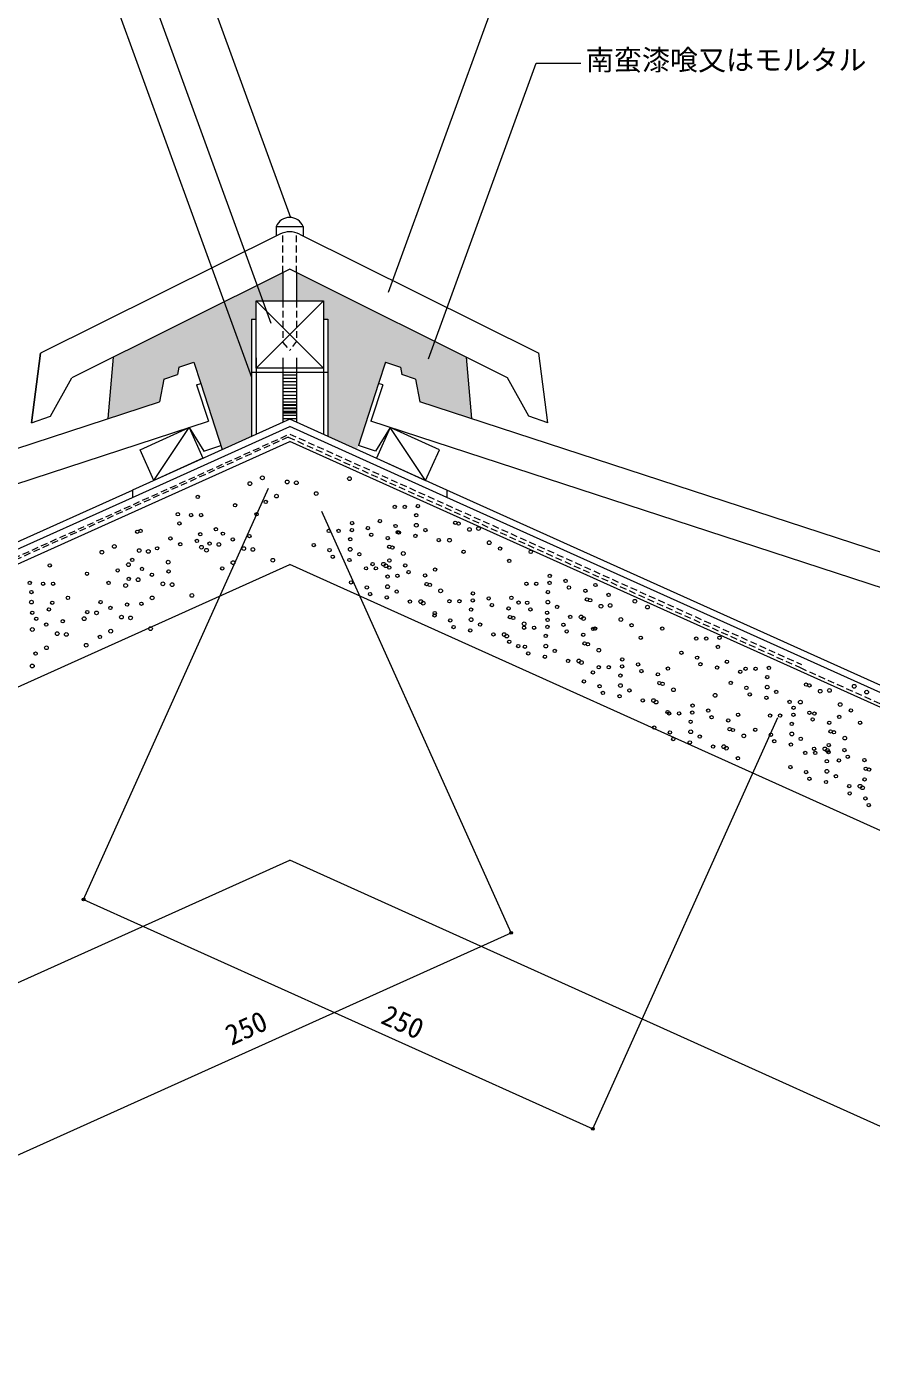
# Model space of a CAD drawing. Units: millimetres, scale not verified. Extents: x -198 to 202, y -140 to 130.
# Drawn here: x -29.1 to 46.2, y -49.6 to 68 of the extents above; entities that cross this region are included whole.
import ezdxf
from ezdxf.enums import TextEntityAlignment as Align

# ---------------------------------------------------------------- set-up
doc = ezdxf.new("R2010")
doc.units = ezdxf.units.MM
doc.header["$LTSCALE"] = 0.5
doc.header["$PDMODE"] = 32
doc.header["$PDSIZE"] = 0.25
doc.linetypes.add('DASHED1', pattern=[1.8, 1.2, -0.6])
for name, color, linetype, lineweight in [('1-0', 7, 'Continuous', 18), ('1-1', 7, 'Continuous', 18), ('1-2', 3, 'Continuous', 18), ('1-3', 7, 'Continuous', 18), ('1-5', 8, 'Continuous', 18)]:
    doc.layers.add(name, color=color, linetype=linetype, lineweight=lineweight)
doc.styles.add('ＭＳ ゴシック', font='')
doc.styles.get('ＭＳ ゴシック').set_extended_font_data('MS Gothic')

msp = doc.modelspace()

# ---------------------------------------------------------------- linework, layer by layer
at = {"layer": '1-0', "color": 3}
for p, q in [((-6.5506, 49.519), (-27.8757, 38.9205)), ((-4.8008, 49.519), (16.5243, 38.9205)), ((-5.6757, 46.386), (-25.0794, 36.7223)), ((13.7281, 36.7223), (-5.6757, 46.386)), ((-27.8757, 38.9205), (-28.6757, 32.7205)), ((-28.6757, 32.7205), (-27.8757, 38.9205)), ((17.3243, 32.7205), (16.5243, 38.9205)), ((-15.5442, 37.6731), (-14.2132, 38.1073)), ((2.8618, 38.1073), (4.1928, 37.6731)), ((15.6273, 33.3205), (13.7281, 36.7223)), ((17.3243, 32.7205), (15.6273, 33.3205))]:
    msp.add_line(p, q, dxfattribs=at)
at = {"layer": '1-0'}
for p, q in [((-5.6757, 32.3731), (-5.6757, 32.3731)), ((-5.6757, 32.3731), (-5.6757, 32.3731)), ((-187.8448, -50.9189), (-5.6757, 31.0572)), ((176.4934, -50.9189), (-5.6757, 31.0572)), ((-187.8448, -48.9451), (-19.6757, 26.731)), ((-187.8448, -49.603), (-19.6757, 26.0731)), ((176.4934, -48.9451), (8.3243, 26.731)), ((176.4934, -49.603), (8.3243, 26.0731)), ((-183.7411, -60.0381), (-5.6757, 20.0913)), ((172.3898, -60.0381), (-5.6757, 20.0913)), ((-173.8924, -81.9243), (-5.6757, -6.2268)), ((38.8524, -26.2644), (-5.6757, -6.2268))]:
    msp.add_line(p, q, dxfattribs=at)
at = {"layer": '1-0', "linetype": 'DASHED1'}
msp.add_line((-5.7988, 31.4416), (-51.3948, 10.9233), dxfattribs=at)
at = {"layer": '1-0', "color": 3}
msp.add_lwpolyline([(-28.6757, 32.7205), (-26.9786, 33.3205), (-25.0794, 36.7223)], dxfattribs=at)
at = {"layer": '1-0', "linetype": 'DASHED1'}
for points in [[(-187.8448, -50.261), (-5.6757, 31.7151), (39.9204, 11.1969)], [(-5.7988, 31.4416), (39.7973, 10.9233), (176.3162, -50.5102)]]:
    msp.add_lwpolyline(points, dxfattribs=at)
at = {"layer": '1-0'}
msp.add_lwpolyline([(162.541, -81.9243), (40.4339, -26.9761), (38.8524, -26.2644)], dxfattribs=at)
for centre, radius in [((-9.2158, 27.3004), 0.1651), ((-8.1082, 27.8173), 0.1651), ((-5.8932, 27.4481), 0.1651), ((-5.0809, 27.3742), 0.1651), ((-0.3554, 27.7434), 0.1651), ((-13.8675, 26.119), 0.1477), ((-6.853, 26.1929), 0.1651), ((-3.3089, 26.4144), 0.1651), ((-15.6396, 24.5684), 0.1477), ((-10.5449, 25.3807), 0.1477), ((-8.6251, 24.5684), 0.1477), ((-7.8129, 25.676), 0.1477), ((3.6859, 25.2272), 0.1477), ((4.572, 25.2272), 0.1477), ((5.7533, 25.301), 0.1477), ((-15.4919, 23.7562), 0.1477), ((-14.4582, 24.4946), 0.1477), ((-13.5722, 24.4946), 0.1477), ((-0.1131, 23.7841), 0.1477), ((2.3569, 23.9719), 0.1477), ((3.7598, 23.5289), 0.1477), ((5.6085, 23.5923), 0.1651), ((5.6057, 24.4888), 0.1477), ((9.076, 23.8243), 0.1477), ((9.3714, 23.7504), 0.1477), ((-19.2576, 23.0179), 0.1477), ((-18.9622, 23.0917), 0.1477), ((-16.3041, 22.4272), 0.1477), ((-13.9414, 22.2057), 0.1477), ((-13.646, 22.7964), 0.1477), ((-12.2431, 23.2394), 0.1477), ((-11.6271, 22.8467), 0.1477), ((-10.7411, 22.3298), 0.1477), ((-9.2643, 22.6252), 0.1477), ((-2.2026, 23.0859), 0.1477), ((-1.3166, 23.0859), 0.1477), ((-0.2829, 22.3475), 0.1477), ((-0.1352, 23.1597), 0.1477), ((1.2898, 23.3411), 0.1477), ((1.5851, 22.7504), 0.1477), ((3.0618, 22.455), 0.1477), ((3.9479, 22.9719), 0.1477), ((4.0551, 22.9382), 0.1477), ((5.5318, 22.6429), 0.1477), ((6.4179, 23.1597), 0.1477), ((7.5993, 22.2737), 0.1477), ((8.5619, 22.2633), 0.1651), ((10.334, 23.2231), 0.1651), ((11.1462, 23.297), 0.1651), ((-22.4017, 21.1958), 0.1651), ((-21.2941, 21.7127), 0.1651), ((-19.079, 21.3435), 0.1651), ((-18.2668, 21.2697), 0.1651), ((-17.4855, 21.5411), 0.1477), ((-15.4181, 21.9103), 0.1477), ((-13.5413, 21.6389), 0.1651), ((-13.0852, 21.3711), 0.1651), ((-12.8085, 21.9606), 0.1477), ((-11.9776, 21.888), 0.1651), ((-9.7625, 21.5188), 0.1651), ((-8.9503, 21.445), 0.1651), ((-3.5317, 21.8306), 0.1477), ((-2.1288, 21.3876), 0.1477), ((-0.2801, 21.451), 0.1651), ((3.1875, 21.683), 0.1477), ((3.4828, 21.6091), 0.1477), ((4.4455, 21.0818), 0.1651), ((9.8144, 21.24), 0.1477), ((12.1061, 22.0418), 0.1651), ((13.066, 21.5249), 0.1477), ((15.7979, 21.2296), 0.1477), ((-27.0534, 20.0144), 0.1477), ((-20.0389, 20.0883), 0.1651), ((-19.7006, 20.5074), 0.1477), ((-16.4947, 20.3098), 0.1651), ((-10.7224, 20.2636), 0.1651), ((-7.1782, 20.4851), 0.1651), ((-1.8334, 20.7969), 0.1477), ((-0.3567, 20.5016), 0.1477), ((0.5293, 21.0184), 0.1477), ((1.7107, 20.1324), 0.1477), ((2.6734, 20.122), 0.1651), ((2.8943, 19.9859), 0.1651), ((3.2131, 20.4579), 0.1477), ((4.616, 20.0149), 0.1477), ((13.8782, 20.4173), 0.1477), ((-23.7307, 19.2761), 0.1477), ((-20.9988, 19.5714), 0.1477), ((-20.0119, 18.8207), 0.1477), ((-19.181, 18.7481), 0.1651), ((-18.8305, 19.7067), 0.1477), ((-17.9444, 19.1899), 0.1477), ((-16.4677, 19.4852), 0.1477), ((-11.6823, 19.7467), 0.1477), ((1.1236, 19.7597), 0.1477), ((2.0096, 19.7597), 0.1477), ((3.0433, 19.0213), 0.1477), ((3.191, 19.8335), 0.1477), ((3.9258, 19.0987), 0.1477), ((4.9113, 19.4242), 0.1477), ((6.388, 19.1288), 0.1477), ((7.2741, 19.6457), 0.1477), ((17.4962, 19.0883), 0.1477), ((-28.8255, 18.4639), 0.1477), ((-28.6778, 17.6517), 0.1477), ((-27.6441, 18.39), 0.1477), ((-26.758, 18.39), 0.1477), ((-21.811, 18.4639), 0.1477), ((-20.2886, 18.2312), 0.1651), ((-16.9659, 18.3789), 0.1651), ((-16.1537, 18.3051), 0.1651), ((-0.2055, 18.5044), 0.1477), ((1.1974, 18.0614), 0.1477), ((3.0461, 18.1248), 0.1651), ((3.8555, 17.6922), 0.1477), ((6.5137, 18.3568), 0.1477), ((6.809, 18.2829), 0.1477), ((7.7716, 17.7556), 0.1651), ((10.6481, 17.523), 0.1477), ((15.4067, 18.39), 0.1477), ((16.2927, 18.39), 0.1477), ((17.3264, 17.6517), 0.1477), ((17.4741, 18.4639), 0.1477), ((18.8991, 18.6453), 0.1477), ((19.1944, 18.0546), 0.1477), ((20.6711, 17.7592), 0.1477), ((21.5572, 18.2761), 0.1477), ((-28.6806, 16.7552), 0.1651), ((-26.8319, 16.6918), 0.1477), ((-25.429, 17.1348), 0.1477), ((-22.5245, 16.7515), 0.1477), ((-20.1618, 16.53), 0.1477), ((-18.8856, 16.6068), 0.1477), ((-17.9258, 17.1237), 0.1651), ((-14.3816, 17.3452), 0.1651), ((1.4928, 17.4707), 0.1477), ((2.9695, 17.1754), 0.1477), ((5.0369, 16.8062), 0.1477), ((5.9996, 16.7958), 0.1651), ((6.2205, 16.6597), 0.1651), ((8.5586, 16.8248), 0.1477), ((9.4447, 16.8248), 0.1477), ((10.626, 16.8986), 0.1477), ((12.051, 17.08), 0.1477), ((12.3464, 16.4893), 0.1477), ((14.0776, 17.1348), 0.1477), ((14.7091, 16.7108), 0.1477), ((15.4805, 16.6918), 0.1477), ((17.3292, 16.7552), 0.1651), ((18.1386, 16.3226), 0.1477), ((20.7968, 16.9871), 0.1477), ((21.0921, 16.9133), 0.1477), ((22.0548, 16.386), 0.1651), ((22.7386, 17.39), 0.1477), ((22.867, 16.4599), 0.1651), ((25.0821, 16.829), 0.1651), ((26.1896, 16.3122), 0.1651), ((-28.6039, 15.8058), 0.1477), ((-28.2503, 15.2739), 0.1477), ((-27.1272, 16.1011), 0.1477), ((-23.9826, 15.276), 0.1651), ((-23.7059, 15.8655), 0.1477), ((-22.875, 15.7928), 0.1651), ((-21.6385, 16.2346), 0.1477), ((-20.6599, 15.4236), 0.1651), ((-19.8477, 15.3498), 0.1651), ((7.2295, 15.5695), 0.1477), ((7.252, 15.7725), 0.1477), ((10.4812, 15.1899), 0.1651), ((10.4784, 16.0864), 0.1477), ((13.8231, 16.1939), 0.1477), ((13.9487, 15.4219), 0.1477), ((14.244, 15.348), 0.1477), ((15.7759, 16.1011), 0.1477), ((17.2526, 15.8058), 0.1477), ((17.3005, 15.1751), 0.1477), ((19.32, 15.4366), 0.1477), ((20.2827, 15.4262), 0.1651), ((20.5036, 15.2901), 0.1651), ((23.8268, 15.2047), 0.1651), ((-28.6008, 14.3152), 0.1651), ((-27.3643, 14.757), 0.1477), ((-25.8875, 15.0524), 0.1477), ((-21.6198, 14.1684), 0.1651), ((-18.0757, 14.3899), 0.1651), ((8.6325, 15.1265), 0.1477), ((8.9278, 14.5358), 0.1477), ((10.4045, 14.2405), 0.1477), ((11.2906, 14.7573), 0.1477), ((15.2067, 14.8207), 0.1651), ((15.211, 14.4769), 0.1477), ((16.0971, 14.4769), 0.1477), ((17.2785, 14.5507), 0.1477), ((18.7034, 14.7321), 0.1477), ((18.9988, 14.1414), 0.1477), ((21.3615, 14.3629), 0.1477), ((21.5351, 14.4029), 0.1477), ((24.7867, 14.6878), 0.1477), ((27.5187, 14.3924), 0.1477), ((-26.3857, 13.946), 0.1651), ((-25.5735, 13.8722), 0.1651), ((-23.8014, 12.9123), 0.1651), ((-22.5797, 13.6516), 0.1477), ((12.472, 13.8713), 0.1477), ((13.4346, 13.8609), 0.1651), ((13.6555, 13.7248), 0.1651), ((13.882, 13.2216), 0.1477), ((14.6871, 12.8376), 0.1477), ((17.1336, 12.842), 0.1651), ((17.1308, 13.7385), 0.1477), ((20.4755, 13.846), 0.1477), ((20.6011, 13.074), 0.1477), ((20.8965, 13.0001), 0.1477), ((25.5989, 13.5802), 0.1477), ((30.546, 13.5064), 0.1477), ((31.432, 13.5064), 0.1477), ((32.6134, 13.5802), 0.1477), ((-28.3055, 12.174), 0.1477), ((-27.3456, 12.6908), 0.1651), ((15.2849, 12.7786), 0.1477), ((15.5802, 12.1879), 0.1477), ((17.0569, 11.8926), 0.1477), ((17.943, 12.4094), 0.1477), ((21.8591, 12.4728), 0.1651), ((23.9529, 11.6532), 0.1477), ((29.2169, 12.2512), 0.1477), ((30.6198, 11.8082), 0.1477), ((32.4657, 12.768), 0.1477), ((-28.6037, 11.0653), 0.1651), ((19.1244, 11.5234), 0.1477), ((20.087, 11.513), 0.1651), ((20.3079, 11.3769), 0.1651), ((21.3395, 10.4897), 0.1477), ((21.8634, 10.955), 0.1477), ((22.7495, 10.955), 0.1477), ((23.9308, 11.0288), 0.1477), ((25.3558, 11.2102), 0.1477), ((25.6512, 10.6195), 0.1477), ((28.0139, 10.841), 0.1477), ((30.9152, 11.2175), 0.1477), ((32.3919, 10.9221), 0.1477), ((33.2779, 11.439), 0.1477), ((34.4593, 10.5529), 0.1477), ((34.9413, 10.8204), 0.1477), ((35.8273, 10.8204), 0.1477), ((37.0087, 10.8942), 0.1477), ((20.5344, 9.6998), 0.1477), ((23.786, 9.3202), 0.1651), ((23.7832, 10.2166), 0.1477), ((27.1279, 10.3242), 0.1477), ((27.2535, 9.5521), 0.1477), ((27.5489, 9.4783), 0.1477), ((33.6122, 9.5652), 0.1477), ((36.861, 10.082), 0.1477), ((40.3314, 9.4175), 0.1477), ((40.6267, 9.3437), 0.1477), ((44.6167, 9.2594), 0.1651), ((21.9373, 9.2568), 0.1477), ((22.2326, 8.6661), 0.1477), ((23.7093, 8.3707), 0.1477), ((24.5954, 8.8876), 0.1477), ((28.5115, 8.951), 0.1651), ((32.2243, 8.453), 0.1651), ((35.0151, 9.1221), 0.1477), ((35.3105, 8.5314), 0.1477), ((36.7872, 8.2361), 0.1477), ((36.8638, 9.1856), 0.1651), ((37.6732, 8.753), 0.1477), ((41.5894, 8.8164), 0.1651), ((42.4016, 8.8902), 0.1651), ((45.7242, 8.7425), 0.1651), ((25.7768, 8.0015), 0.1477), ((26.7394, 7.9911), 0.1651), ((26.9603, 7.8551), 0.1651), ((27.9919, 6.9678), 0.1477), ((30.1919, 6.92), 0.1477), ((30.214, 7.5444), 0.1477), ((31.6169, 7.1014), 0.1477), ((38.8546, 7.8669), 0.1477), ((39.2143, 7.3487), 0.1477), ((39.8173, 7.8565), 0.1651), ((43.3615, 7.635), 0.1651), ((44.3213, 7.1181), 0.1477), ((28.1245, 6.8462), 0.1477), ((29.0106, 6.8462), 0.1477), ((30.0443, 6.1078), 0.1477), ((31.9123, 6.5107), 0.1477), ((33.389, 6.2153), 0.1477), ((34.275, 6.7322), 0.1477), ((37.1248, 6.6505), 0.1477), ((38.0109, 6.6505), 0.1477), ((39.0446, 5.9121), 0.1477), ((39.1922, 6.7243), 0.1477), ((40.6172, 6.9057), 0.1477), ((40.9126, 6.315), 0.1477), ((41.0697, 6.8332), 0.1477), ((42.3893, 6.0197), 0.1477), ((43.2753, 6.5365), 0.1477), ((45.1335, 6.0106), 0.1477), ((26.7955, 5.5909), 0.1477), ((28.1984, 5.1479), 0.1477), ((28.4937, 4.5572), 0.1477), ((30.0471, 5.2113), 0.1651), ((30.8565, 4.7787), 0.1477), ((33.5146, 5.4433), 0.1477), ((33.81, 5.3694), 0.1477), ((34.7726, 4.8421), 0.1651), ((35.7958, 5.3953), 0.1477), ((37.1987, 4.9523), 0.1477), ((39.0474, 5.0157), 0.1651), ((39.8568, 4.5831), 0.1477), ((42.5149, 5.2476), 0.1477), ((42.8103, 5.1738), 0.1477), ((43.7729, 4.6465), 0.1651), ((29.9704, 4.2619), 0.1477), ((32.0379, 3.8927), 0.1477), ((33.0005, 3.8823), 0.1651), ((33.2214, 3.7462), 0.1651), ((37.494, 4.3616), 0.1477), ((38.9707, 4.0662), 0.1477), ((41.0382, 3.697), 0.1477), ((42.0008, 3.6866), 0.1651), ((42.2217, 3.5506), 0.1651), ((42.3228, 3.3981), 0.1477), ((42.3449, 4.0225), 0.1477), ((43.7478, 3.5795), 0.1477), ((34.253, 2.859), 0.1477), ((40.2554, 3.3243), 0.1477), ((41.1414, 3.3243), 0.1477), ((42.1751, 2.5859), 0.1477), ((43.2533, 2.6633), 0.1477), ((44.0431, 2.9888), 0.1477), ((45.5198, 2.6935), 0.1477), ((38.9263, 2.0691), 0.1477), ((40.3292, 1.6261), 0.1477), ((40.6246, 1.0354), 0.1477), ((42.1779, 1.6895), 0.1651), ((42.9873, 1.2569), 0.1477), ((45.6455, 1.9214), 0.1477), ((45.9408, 1.8476), 0.1477), ((42.1013, 0.74), 0.1477), ((44.1687, 0.3708), 0.1477), ((45.1314, 0.3604), 0.1651), ((45.3523, 0.2244), 0.1651), ((45.5382, 0.9764), 0.1477), ((44.2091, -0.2788), 0.1477), ((45.612, -0.7218), 0.1477), ((45.9074, -1.3125), 0.1477)]:
    msp.add_circle(centre, radius, dxfattribs=at)
at = {"layer": '1-0', "color": 3}
msp.add_arc((-5.6757, 47.7205), 2, 64.05789, 115.94211, dxfattribs=at)
at = {"layer": '1-1'}
for p, q in [((-6.8757, 50.1783), (-4.4757, 50.1783)), ((-6.8757, 50.1783), (-6.8757, 49.3574)), ((-4.4757, 50.1783), (-4.4757, 49.3574)), ((-6.2757, 46.0872), (-6.2757, 43.5817)), ((-5.0757, 46.0872), (-5.0757, 43.5817)), ((-8.6757, 43.5817), (-2.6757, 37.5817)), ((-2.6757, 43.5817), (-8.6757, 37.5817)), ((-9.0757, 41.9485), (-9.0757, 37.1817)), ((-9.0757, 41.9485), (-8.6757, 41.9485)), ((-2.6757, 41.9485), (-2.2757, 41.9485)), ((-2.2757, 41.9485), (-2.2757, 37.1817)), ((-9.0757, 38.8892), (-9.0757, 31.5011)), ((-2.2757, 38.8892), (-2.2757, 31.501)), ((-8.6757, 38.4892), (-8.6757, 31.6811)), ((-6.2757, 38.4892), (-6.2757, 32.7611)), ((-5.0757, 38.4892), (-5.0757, 32.761)), ((-2.6757, 38.4892), (-2.6757, 31.681)), ((-2.2757, 37.1817), (-9.0757, 37.1817)), ((-6.2757, 37.1817), (-6.2757, 33.6064)), ((-6.2757, 36.9892), (-5.0757, 36.9892)), ((-6.2757, 36.6892), (-5.0757, 36.6892)), ((-5.0757, 37.1817), (-5.0757, 33.6064)), ((-6.2757, 36.3893), (-5.0757, 36.3893)), ((-6.2757, 36.0893), (-5.0757, 36.0893)), ((-6.2757, 35.7893), (-5.0757, 35.7893)), ((-6.2757, 35.4893), (-5.0757, 35.4893)), ((-6.2757, 35.1893), (-5.0757, 35.1893)), ((-6.2757, 34.8893), (-5.0757, 34.8893)), ((-6.2757, 34.5893), (-5.0757, 34.5893)), ((-6.2757, 34.3473), (-5.0757, 34.3473)), ((-6.2757, 34.2893), (-5.0757, 34.2893)), ((-6.2757, 34.0473), (-5.0757, 34.0473)), ((-6.2757, 33.9893), (-5.0757, 33.9893)), ((-6.2757, 33.7473), (-5.0757, 33.7473)), ((-6.2757, 33.6893), (-5.0757, 33.6893)), ((-6.2757, 33.6064), (-5.0757, 33.6064)), ((-6.2757, 33.3893), (-5.0757, 33.3893)), ((-6.2757, 33.0893), (-5.0757, 33.0893)), ((-17.7764, 27.5857), (-14.6303, 32.2912)), ((6.4251, 27.5857), (3.2789, 32.2912))]:
    msp.add_line(p, q, dxfattribs=at)
at = {"layer": '1-1', "linetype": 'DASHED1'}
for p, q in [((-6.2757, 46.0872), (-6.2757, 49.6171)), ((-5.0757, 46.0872), (-5.0757, 49.5666)), ((-5.0757, 43.5817), (-5.0757, 39.9817)), ((-5.0757, 39.9817), (-5.6757, 39.1635))]:
    msp.add_line(p, q, dxfattribs=at)
at = {"layer": '1-1', "color": 2}
for p, q in [((-5.6757, 33.031), (-19.6757, 26.731)), ((8.3243, 26.731), (-5.6757, 33.031)), ((-19.6757, 26.0731), (-5.6757, 32.3731)), ((8.3243, 26.0731), (-5.6757, 32.3731)), ((-19.6757, 26.731), (-19.6757, 26.0731)), ((8.3243, 26.731), (8.3243, 26.0731))]:
    msp.add_line(p, q, dxfattribs=at)
at = {"layer": '1-1'}
for points in [[(-8.6757, 37.5817), (-8.6757, 43.5817), (-2.6757, 43.5817), (-2.6757, 37.5817)], [(-17.7764, 27.5857), (-19.0075, 30.3215), (-14.6303, 32.2912), (-13.3992, 29.5555)], [(6.4251, 27.5857), (7.6562, 30.3215), (3.2789, 32.2912), (2.0479, 29.5555)]]:
    msp.add_lwpolyline(points, close=True, dxfattribs=at)
at = {"layer": '1-1', "linetype": 'DASHED1'}
msp.add_lwpolyline([(-6.2757, 43.5817), (-6.2757, 39.8749), (-5.6757, 39.1635)], dxfattribs=at)
at = {"layer": '1-1'}
msp.add_lwpolyline([(7.6562, 30.3215), (3.2789, 32.2912), (2.0479, 29.5555)], dxfattribs=at)
msp.add_arc((-5.6757, 49.7147), 1.2864, 21.12288, 158.87712, dxfattribs=at)
at = {"layer": '1-2'}
for p, q in [((-15.5442, 37.6731), (-15.6657, 37.0024)), ((-14.2132, 38.1073), (-13.593, 36.2058)), ((2.8618, 38.1073), (2.2417, 36.2058)), ((2.8618, 38.1073), (2.2417, 36.2058)), ((4.1928, 37.6731), (4.3144, 37.0024)), ((4.1928, 37.6731), (4.3144, 37.0024)), ((-16.8792, 36.6066), (-17.2718, 34.5852)), ((-16.8792, 36.6066), (-15.6657, 37.0024)), ((5.5279, 36.6066), (4.3144, 37.0024)), ((5.5279, 36.6066), (4.3144, 37.0024)), ((5.5279, 36.6066), (5.9204, 34.5852)), ((5.5279, 36.6066), (5.9204, 34.5852)), ((-13.9733, 36.0818), (-13.593, 36.2058)), ((-13.9733, 36.0818), (-12.919, 32.8494)), ((2.622, 36.0818), (1.5677, 32.8494)), ((2.622, 36.0818), (1.5677, 32.8494)), ((2.622, 36.0818), (2.2417, 36.2058)), ((2.622, 36.0818), (2.2417, 36.2058)), ((-76.2158, 15.3601), (-17.2718, 34.5852)), ((64.8645, 15.3601), (5.9204, 34.5852)), ((-75.8088, 12.3373), (-12.919, 32.8494)), ((64.4574, 12.3373), (1.5677, 32.8494))]:
    msp.add_line(p, q, dxfattribs=at)
at = {"layer": '1-2', "color": 7}
for p, q in [((-14.2132, 38.1073), (-13.593, 36.2058)), ((2.8618, 38.1073), (2.2417, 36.2058)), ((2.8618, 38.1073), (2.2417, 36.2058)), ((-13.593, 36.2058), (-11.6768, 30.3306)), ((2.2417, 36.2058), (0.4432, 30.6917)), ((2.2417, 36.2058), (0.4432, 30.6917)), ((-24.0287, -9.7272), (-7.5539, 26.8834)), ((14.0571, -12.6826), (-2.8239, 24.8307)), ((21.3212, -30.1347), (37.796, 6.476)), ((-24.0287, -9.7272), (21.3212, -30.1347)), ((-31.539, -33.2009), (14.0571, -12.6826))]:
    msp.add_line(p, q, dxfattribs=at)
for points in [[(-14.6303, 32.2912), (-13.3157, 30.1956), (-11.7946, 30.6917)], [(3.2789, 32.2912), (1.9643, 30.1956), (0.4432, 30.6917)], [(3.2789, 32.2912), (1.9643, 30.1956), (0.4432, 30.6917)]]:
    msp.add_lwpolyline(points, dxfattribs=at)
for p in [(-24.0287, -9.7272), (14.0571, -12.6826), (21.3212, -30.1347)]:
    msp.add_point(p, dxfattribs=at)
at = {"layer": '1-3'}
for p, q in [((-5.575, 50.9551), (-23.2729, 99.5796)), ((-7.3163, 41.5519), (-22.7139, 83.8562)), ((3.1317, 44.338), (16.9725, 82.3652)), ((-9.0577, 36.7349), (-22.1454, 72.6931))]:
    msp.add_line(p, q, dxfattribs=at)
msp.add_lwpolyline([(6.6783, 38.3971), (16.2674, 64.7431), (20.2676, 64.7431)], dxfattribs=at)
at = {"layer": '1-5', "color": 7}
for p, q in [((-21.3863, 38.5616), (-21.8604, 33.0886)), ((10.035, 38.5616), (10.509, 33.0886))]:
    msp.add_line(p, q, dxfattribs=at)
at = {"layer": '1-5'}
for points in [[(-6.2757, 46.0872), (-21.3863, 38.5616), (-14.2132, 38.1073)], [(-8.6757, 43.5817), (-6.2757, 46.0872), (-14.2132, 38.1073)], [(-8.6757, 43.5817), (-6.2757, 43.5817), (-6.2757, 46.0872)], [(-5.0757, 46.0872), (10.035, 38.5616), (2.8618, 38.1073)], [(-2.6757, 43.5817), (-5.0757, 43.5817), (-5.0757, 46.0872)], [(-2.6757, 43.5817), (-5.0757, 46.0872), (2.8618, 38.1073)], [(-14.2132, 38.1073), (-9.0757, 41.9485), (-8.6757, 43.5817)], [(-9.0757, 41.9485), (-8.6757, 41.9485), (-8.6757, 43.5817)], [(-2.2757, 41.9485), (-2.6757, 41.9485), (-2.6757, 43.5817)], [(2.8618, 38.1073), (-2.2757, 41.9485), (-2.6757, 43.5817)], [(-14.2132, 38.1073), (-11.6768, 30.3306), (-9.0757, 41.9485)], [(-11.6768, 30.3306), (-9.0757, 31.5011), (-9.0757, 41.9485)], [(0.3254, 30.3306), (-2.2757, 31.5011), (-2.2757, 41.9485)], [(2.8618, 38.1073), (0.3254, 30.3306), (-2.2757, 41.9485)], [(-21.3863, 38.5616), (-21.8604, 33.0886), (-17.2718, 34.5852)], [(-21.3863, 38.5616), (-17.2718, 34.5852), (-16.8792, 36.6066)], [(-21.3863, 38.5616), (-16.8792, 36.6066), (-15.6657, 37.0024)], [(-21.3863, 38.5616), (-15.6657, 37.0024), (-15.5442, 37.6731)], [(-21.3863, 38.5616), (-15.5442, 37.6731), (-14.2132, 38.1073)], [(10.035, 38.5616), (4.1928, 37.6731), (2.8618, 38.1073)], [(10.035, 38.5616), (4.3144, 37.0024), (4.1928, 37.6731)], [(10.035, 38.5616), (5.5279, 36.6066), (4.3144, 37.0024)], [(10.035, 38.5616), (5.9205, 34.5852), (5.5279, 36.6066)], [(10.035, 38.5616), (10.509, 33.0886), (5.9205, 34.5852)]]:
    msp.add_solid(points, dxfattribs=at)

# ---------------------------------------------------------------- texts
at = {"layer": '1-2', "color": 7, "style": 'ＭＳ ゴシック'}
for rotation, p in [(24.228, (-10.656, -23.2552)), (335.772, (2.1028, -21.1883))]:
    msp.add_text('250', height=1.833, rotation=rotation, dxfattribs=at).set_placement(p, align=Align.BOTTOM_LEFT)
at = {"layer": '1-3', "style": 'ＭＳ ゴシック'}
msp.add_text('南蛮漆喰又はモルタル', height=1.833, dxfattribs=at).set_placement((20.7013, 63.5518), align=Align.BOTTOM_LEFT)

doc.saveas('drawing.dxf')
